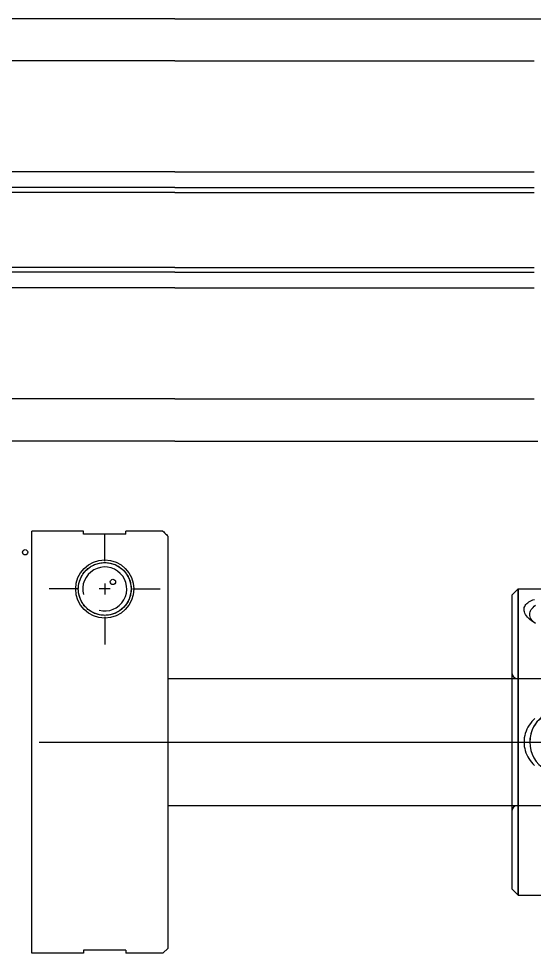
# Model space of a CAD drawing. Header units: millimetres. Extents: x -29 to 3384, y -388 to 1226.
# Drawn here: x 1493.3 to 1542, y 759.1 to 847.6 of the extents above; entities that cross this region are included whole.
import ezdxf

# ---------------------------------------------------------------- set-up
doc = ezdxf.new("R2010")
doc.units = ezdxf.units.MM
doc.linetypes.add('CENTER', pattern=[50.8, 31.75, -6.35, 6.35, -6.35])
doc.linetypes.add('phl_thick', pattern=[0])
for name, color, linetype in [('DEFAULT_1', 7, 'CENTER'), ('HIDDEN', 7, 'Continuous'), ('projection', 7, 'Continuous'), ('THICK', 7, 'Continuous')]:
    doc.layers.add(name, color=color, linetype=linetype)

msp = doc.modelspace()

# ---------------------------------------------------------------- linework, layer by layer
for p, q in [((1508.03541, 847.61864), (1292.19752, 847.61864)), ((1508.03541, 843.61864), (1292.19752, 843.61864)), ((1508.03541, 833.11864), (1292.19752, 833.11864)), ((1508.03541, 831.61864), (1292.19752, 831.61864)), ((1508.03541, 831.17625), (1292.19752, 831.17625)), ((1508.03541, 824.06103), (1292.19752, 824.06103)), ((1508.03541, 823.61864), (1292.19752, 823.61864)), ((1508.03541, 822.11864), (1292.19752, 822.11864)), ((1508.03541, 811.61864), (1292.19752, 811.61864)), ((1508.03541, 807.61864), (1292.19752, 807.61864)), ((1618.95841, 785.11086), (1507.40076, 785.11086)), ((1507.40076, 779.11907), (1618.95841, 779.11807)), ((1507.40076, 773.11086), (1618.95841, 773.11086))]:
    msp.add_line(p, q)
at = {"color": 7, "linetype": 'Continuous'}
for p, q in [((1494.50076, 759.11907), (1494.50076, 799.10306)), ((1499.40076, 799.10306), (1494.50076, 799.10306)), ((1499.40076, 798.80282), (1499.40076, 799.10306)), ((1503.40076, 798.80282), (1499.40076, 798.80282)), ((1506.90076, 799.10306), (1503.40076, 799.10306)), ((1503.40076, 798.80282), (1503.40076, 799.10306)), ((1507.40076, 759.61907), (1507.40076, 798.60265)), ((1503.40076, 759.41907), (1499.40076, 759.41907)), ((1499.40076, 759.41907), (1499.40076, 759.11907)), ((1503.40076, 759.41907), (1503.40076, 759.11907)), ((1507.40076, 759.61907), (1506.90076, 759.11907)), ((1499.40076, 759.11907), (1494.50076, 759.11907)), ((1506.90076, 759.11907), (1503.40076, 759.11907))]:
    msp.add_line(p, q, dxfattribs=at)
at = {"color": 2, "linetype": 'Continuous'}
for p, q in [((1501.40076, 794.14407), (1501.40076, 793.09407)), ((1501.92576, 793.61907), (1500.87576, 793.61907))]:
    msp.add_line(p, q, dxfattribs=at)
for centre in [(1493.86609, 797.09321), (1502.17737, 794.28456)]:
    msp.add_circle(centre, 0.25, dxfattribs=at)
at = {"color": 7, "linetype": 'Continuous'}
for radius in [2.75, 2.5]:
    msp.add_circle((1501.40076, 793.61907), radius, dxfattribs=at)
at = {"color": 2, "linetype": 'Continuous'}
msp.add_arc((1501.40076, 793.61907), 2.08333, 255, 195, dxfattribs=at)
at = {"color": 7, "linetype": 'Continuous'}
for points, start_tangent, end_tangent in [([(1506.90076, 799.10306), (1507.06781, 798.93587), (1507.23447, 798.76907), (1507.40076, 798.60265)], (0.70682366, -0.70738979), (0.70680893, -0.7074045)), ([(1501.40076, 791.11907, 4.00027), (1500.91303, 791.1671, 4.00027), (1500.44405, 791.30937, 4.00027), (1500.01183, 791.54039, 4.00027), (1499.63299, 791.8513, 4.00027), (1499.32208, 792.23014, 4.00027), (1499.09106, 792.66236, 4.00027), (1498.94879, 793.13134, 4.00027), (1498.90076, 793.61907, 4.00027), (1498.94879, 794.10679, 4.00027), (1499.09106, 794.57577, 4.00027), (1499.32208, 795.00799, 4.00027), (1499.63299, 795.38683, 4.00027), (1500.01183, 795.69774, 4.00027), (1500.44405, 795.92876, 4.00027), (1500.91303, 796.07103, 4.00027), (1501.40076, 796.11907, 4.00027)], (-0.99999828, 0.0018568), (0.99999828, 0.0018568)), ([(1501.40076, 796.11907, 4.00027), (1501.88848, 796.07103, 4.00027), (1502.35746, 795.92876, 4.00027), (1502.78968, 795.69774, 4.00027), (1503.16852, 795.38683, 4.00027), (1503.47943, 795.00799, 4.00027), (1503.71045, 794.57577, 4.00027), (1503.85272, 794.10679, 4.00027), (1503.90076, 793.61907, 4.00027), (1503.85272, 793.13134, 4.00027), (1503.71045, 792.66236, 4.00027), (1503.47943, 792.23014, 4.00027), (1503.16852, 791.8513, 4.00027), (1502.78968, 791.54039, 4.00027), (1502.35746, 791.30937, 4.00027), (1501.88848, 791.1671, 4.00027), (1501.40076, 791.11907, 4.00027)], (0.99999828, -0.0018568), (-0.99999828, -0.0018568))]:
    msp.add_spline(points, degree=3, dxfattribs=dict(at, start_tangent=start_tangent, end_tangent=end_tangent))
at = {"layer": 'DEFAULT_1', "color": 2, "linetype": 'CENTER'}
for p, q in [((1501.40076, 796.24407), (1501.40076, 798.86907)), ((1498.77576, 793.61907), (1496.15076, 793.61907)), ((1504.02576, 793.61907), (1506.65076, 793.61907)), ((1501.40076, 790.99407), (1501.40076, 788.36907)), ((1444.40076, 779.11907), (1508.40076, 779.11907))]:
    msp.add_line(p, q, dxfattribs=at)
at = {"layer": 'HIDDEN'}
for p, q in [((1540.51389, 779.11907), (1540.51389, 793.61907)), ((1541.18875, 792.06016), (1541.25435, 792.14831)), ((1541.25435, 792.14831), (1541.33391, 792.23223)), ((1541.33391, 792.23223), (1541.42687, 792.31149)), ((1541.42687, 792.31149), (1541.53247, 792.38587)), ((1541.53247, 792.38587), (1541.64957, 792.45517)), ((1541.64957, 792.45517), (1541.77707, 792.51922)), ((1541.77707, 792.51922), (1541.91361, 792.57794)), ((1541.91361, 792.57794), (1542.05757, 792.63136)), ((1541.07264, 791.67643), (1541.07979, 791.77563)), ((1541.08147, 791.56332), (1541.07264, 791.67643)), ((1541.07979, 791.77563), (1541.10139, 791.87317)), ((1541.10815, 791.44636), (1541.08147, 791.56332)), ((1541.10139, 791.87317), (1541.13765, 791.96826)), ((1541.15299, 791.32664), (1541.10815, 791.44636)), ((1541.13765, 791.96826), (1541.18875, 792.06016)), ((1541.21607, 791.20529), (1541.15299, 791.32664)), ((1541.29674, 791.08355), (1541.21607, 791.20529)), ((1541.39425, 790.96268), (1541.29674, 791.08355)), ((1541.50773, 790.8438), (1541.39425, 790.96268)), ((1541.63573, 790.72809), (1541.50773, 790.8438)), ((1541.7767, 790.61674), (1541.63573, 790.72809)), ((1541.92884, 790.51089), (1541.7767, 790.61674)), ((1542.1644, 790.34167), (1541.83226, 790.57653)), ((1542.07763, 790.41866), (1541.92884, 790.51089)), ((1540.51389, 779.11907), (1540.51389, 785.11907)), ((1540.51389, 785.11907), (1540.51389, 779.11907)), ((1540.51389, 779.11907), (1540.51389, 773.11907)), ((1540.51389, 773.11907), (1540.51389, 779.11907)), ((1540.51389, 764.61907), (1540.51389, 779.11907))]:
    msp.add_line(p, q, dxfattribs=at)
for centre, radius, start, end in [((1540.51389, 785.71907), 0.6, 180, 269.999924), ((1544.61389, 779.11907), 3, 359.9999802, 180), ((1544.61389, 779.11907), 3, 180, 0.0000198), ((1540.51389, 772.51907), 0.6, 90.000076, 180)]:
    msp.add_arc(centre, radius, start, end, dxfattribs=at)
at = {"layer": 'HIDDEN', "extrusion": (0, 0, -1)}
for start_param, end_param in [(3.14159265, 3.75708875), (2.52609656, 3.14159265)]:
    msp.add_ellipse((1544.61389, 791.2077), major_axis=(3, 0), ratio=0.5, start_param=start_param, end_param=end_param, dxfattribs=at)
at = {"layer": 'projection', "color": 7, "linetype": 'phl_thick'}
for p, q in [((1508.03541, 847.61864), (1624.95841, 847.61864)), ((1508.03541, 843.61864), (1542.03541, 843.61864)), ((1508.03541, 833.11864), (1542.03541, 833.11864)), ((1508.03541, 831.61864), (1542.03541, 831.61864)), ((1508.03541, 831.17625), (1542.03541, 831.17625)), ((1508.03541, 824.06103), (1542.03541, 824.06103)), ((1508.03541, 823.61864), (1542.03541, 823.61864)), ((1508.03541, 822.11864), (1542.03541, 822.11864)), ((1508.03541, 811.61864), (1542.03541, 811.61864)), ((1508.03541, 807.61864), (1542.3689, 807.61864))]:
    msp.add_line(p, q, dxfattribs=at)
at = {"layer": 'THICK'}
for p, q in [((1539.91389, 793.01907), (1540.51389, 793.61907)), ((1539.91389, 793.01907), (1539.91389, 779.11907)), ((1540.51389, 793.61907), (1540.51389, 779.11907)), ((1540.51389, 793.61907), (1547.90912, 793.61907)), ((1541.55046, 780.71302), (1541.44092, 780.52975)), ((1541.67179, 780.88797), (1541.55046, 780.71302)), ((1541.8037, 781.05348), (1541.67179, 780.88797)), ((1541.9447, 781.20865), (1541.8037, 781.05348)), ((1542.09303, 781.3528), (1541.9447, 781.20865)), ((1541.1403, 779.73674), (1541.10255, 779.53038)), ((1541.19347, 779.94134), (1541.1403, 779.73674)), ((1541.26169, 780.14268), (1541.19347, 779.94134)), ((1541.34436, 780.33928), (1541.26169, 780.14268)), ((1541.44092, 780.52975), (1541.34436, 780.33928)), ((1539.91389, 779.11907), (1539.91389, 765.21907)), ((1540.51389, 779.11907), (1540.51389, 764.61907)), ((1541.08008, 779.32393), (1541.07264, 779.11907)), ((1541.07264, 779.11907), (1541.07979, 778.91823)), ((1541.07979, 778.91823), (1541.10139, 778.71585)), ((1541.10255, 779.53038), (1541.08008, 779.32393)), ((1541.10139, 778.71585), (1541.13765, 778.5135)), ((1541.13765, 778.5135), (1541.18875, 778.31274)), ((1541.18875, 778.31274), (1541.25435, 778.115)), ((1541.25435, 778.115), (1541.33391, 777.92168)), ((1541.33391, 777.92168), (1541.42687, 777.73412)), ((1541.42687, 777.73412), (1541.53247, 777.55333)), ((1541.53247, 777.55333), (1541.64957, 777.38038)), ((1541.64957, 777.38038), (1541.77707, 777.21631)), ((1541.77707, 777.21631), (1541.91361, 777.06204)), ((1541.91361, 777.06204), (1542.05757, 776.91822)), ((1539.91389, 765.21907), (1540.51389, 764.61907)), ((1540.51389, 764.61907), (1547.90912, 764.61907))]:
    msp.add_line(p, q, dxfattribs=at)
for start, end in [(0.0000198, 180), (180, 0.0000198)]:
    msp.add_arc((1544.61389, 779.11907), 3, start, end, dxfattribs=at)

doc.saveas('drawing.dxf')
